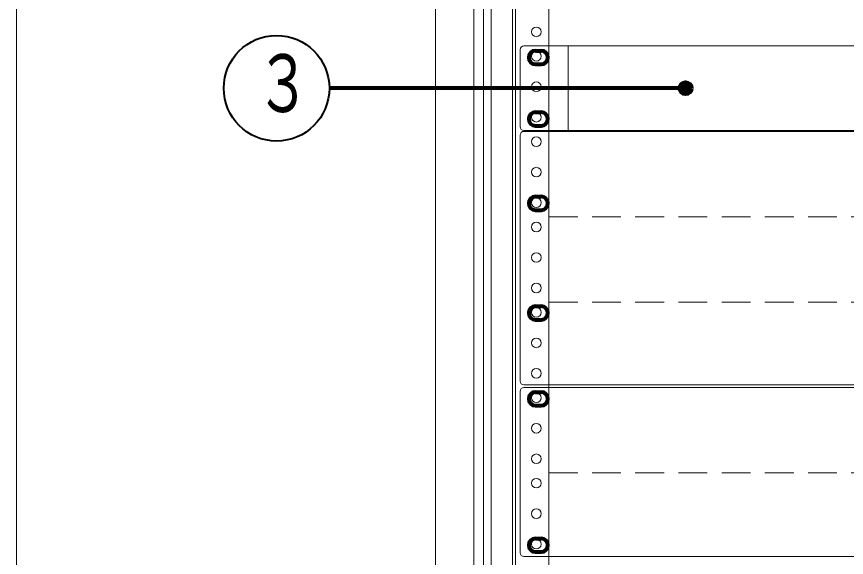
# Model space of a CAD drawing. Units: millimetres on the paper. Extents: x -400 to 400, y -280 to 280.
# Drawn here: x -129 to -94.43, y -157.28 to -134.76 of the extents above; entities that cross this region are included whole.
import ezdxf
from ezdxf.enums import TextEntityAlignment as Align

# ---------------------------------------------------------------- set-up
doc = ezdxf.new("R2010")
doc.units = ezdxf.units.MM
doc.linetypes.add('DASHED1', pattern=[1.8, 1.2, -0.6])
for name, color, linetype, lineweight in [('0-0_0', 7, 'Continuous', 20), ('0-1_F-F_', 7, 'Continuous', 20), ('0-2_Defpoints', 2, 'Continuous', 80), ('0-6_moji1', 1, 'Continuous', 80)]:
    doc.layers.add(name, color=color, linetype=linetype, lineweight=lineweight)
doc.styles.add('ＭＳ ゴシック', font='')
doc.styles.get('ＭＳ ゴシック').set_extended_font_data('MS Gothic')

# ---------------------------------------------------------------- blocks, each defined once
blk = doc.blocks.new('3U-')
at = {"layer": '0-6_moji1', "color": 7, "lineweight": 20}
for p, q in [((23.9, 0), (-23.9, 0)), ((-24.1, -0.2), (-24.1, -13)), ((-23.9, -13.2), (23.9, -13.2))]:
    blk.add_line(p, q, dxfattribs=at)
at = {"layer": '0-6_moji1'}
for p, q in [((-23.301, -3.395), (-23.001, -3.395)), ((-23.301, -4.095), (-23.001, -4.095)), ((-23.301, -9.105), (-23.001, -9.105)), ((-23.301, -9.805), (-23.001, -9.805))]:
    blk.add_line(p, q, dxfattribs=at)
at = {"layer": '0-6_moji1', "color": 7, "lineweight": 20}
for centre, start, end in [((-23.9, -0.2), 90, 180), ((-23.9, -13), 180, 270)]:
    blk.add_arc(centre, 0.2, start, end, dxfattribs=at)
at = {"layer": '0-6_moji1'}
for centre, start, end in [((-23.301, -3.745), 90, 270), ((-23.001, -3.745), 270, 90), ((-23.301, -9.455), 90, 270), ((-23.001, -9.455), 270, 90)]:
    blk.add_arc(centre, 0.35, start, end, dxfattribs=at)
blk = doc.blocks.new('BP-3U-2')
at = {"layer": '0-6_moji1'}
blk.add_blockref('3U-', (0, 0), dxfattribs=at)
blk = doc.blocks.new('2U-')
at = {"layer": '0-6_moji1', "color": 7, "lineweight": 20}
for p, q in [((-23.9, 0), (23.9, 0)), ((-24.1, -8.6), (-24.1, -0.2)), ((-23.9, -8.8), (23.9, -8.8))]:
    blk.add_line(p, q, dxfattribs=at)
at = {"layer": '0-6_moji1'}
for p, q in [((-23.3, -0.24), (-23, -0.24)), ((-23.3, -0.94), (-23, -0.94)), ((-23.3, -7.86), (-23, -7.86)), ((-23.3, -8.56), (-23, -8.56))]:
    blk.add_line(p, q, dxfattribs=at)
at = {"layer": '0-6_moji1', "color": 7, "lineweight": 20}
for centre, start, end in [((-23.9, -0.2), 90, 180), ((-23.9, -8.6), 180, 270)]:
    blk.add_arc(centre, 0.2, start, end, dxfattribs=at)
at = {"layer": '0-6_moji1'}
for centre, start, end in [((-23.3, -0.59), 90, 270), ((-23, -0.59), 270, 90), ((-23.3, -8.21), 90, 270), ((-23, -8.21), 270, 90)]:
    blk.add_arc(centre, 0.35, start, end, dxfattribs=at)
blk = doc.blocks.new('BP-2U-2')
at = {"layer": '0-6_moji1'}
blk.add_blockref('2U-', (0, 0), dxfattribs=at)
blk = doc.blocks.new('U18')
at = {"layer": '0-2_Defpoints', "color": 1}
for p, q in [((0, 0), (-14.84, 0)), ((-0.249, 0.025), (0.249, 0.025)), ((-0.238, 0.075), (0.238, 0.075)), ((-0.217, 0.125), (0.217, 0.125)), ((-0.179, 0.175), (0.179, 0.175)), ((-0.109, 0.225), (0.109, 0.225)), ((-0.249, -0.025), (0.249, -0.025)), ((-0.238, -0.075), (0.238, -0.075)), ((-0.217, -0.125), (0.217, -0.125)), ((-0.179, -0.175), (0.179, -0.175)), ((-0.109, -0.225), (0.109, -0.225))]:
    blk.add_line(p, q, dxfattribs=at)
blk.add_circle((0, 0), 0.25, dxfattribs=at)
blk = doc.blocks.new('EIA-D1-マウス')
at = {"layer": '0-6_moji1', "color": 7, "lineweight": 20}
for p, q in [((23.9, 0), (-23.9, 0)), ((-21.6, 0), (-21.6, -4.4)), ((-24.1, -0.2), (-24.1, -4.2)), ((-23.9, -4.4), (23.9, -4.4))]:
    blk.add_line(p, q, dxfattribs=at)
at = {"layer": '0-6_moji1'}
for p, q in [((-23.301, -0.25), (-23.001, -0.25)), ((-23.301, -0.95), (-23.001, -0.95)), ((-23.301, -3.45), (-23.001, -3.45)), ((-23.301, -4.15), (-23.001, -4.15))]:
    blk.add_line(p, q, dxfattribs=at)
at = {"layer": '0-6_moji1', "color": 7, "lineweight": 20}
for centre, start, end in [((-23.9, -0.2), 90, 180), ((-23.9, -4.2), 180, 270)]:
    blk.add_arc(centre, 0.2, start, end, dxfattribs=at)
at = {"layer": '0-6_moji1'}
for centre, start, end in [((-23.301, -0.6), 90, 270), ((-23.001, -0.6), 270, 90), ((-23.301, -3.8), 90, 270), ((-23.001, -3.8), 270, 90)]:
    blk.add_arc(centre, 0.35, start, end, dxfattribs=at)

msp = doc.modelspace()

# ---------------------------------------------------------------- linework, layer by layer
at = {"layer": '0-0_0'}
msp.add_line((-106.825, -54.071), (-106.825, -199.991), dxfattribs=at)
at = {"layer": '0-0_0', "linetype": 'DASHED1'}
for p, q in [((-106.825, -135.983), (-70.665, -135.983)), ((-106.825, -139.539), (-70.665, -139.539)), ((-106.825, -143.095), (-70.665, -143.095)), ((-106.825, -146.651), (-70.665, -146.651)), ((-106.825, -150.207), (-70.665, -150.207)), ((-106.825, -153.763), (-70.665, -153.763))]:
    msp.add_line(p, q, dxfattribs=at)
at = {"layer": '0-0_0'}
for centre in [(-107.345, -135.395), (-107.345, -136.411), (-107.345, -137.681), (-107.345, -138.951), (-107.345, -139.967), (-107.345, -141.237), (-107.345, -142.507), (-107.345, -143.523), (-107.345, -144.793), (-107.345, -146.063), (-107.345, -147.079), (-107.345, -148.349), (-107.345, -149.619), (-107.345, -150.635), (-107.345, -151.905), (-107.345, -153.175), (-107.345, -154.191), (-107.345, -155.461), (-107.345, -156.731)]:
    msp.add_circle(centre, 0.2, dxfattribs=at)
at = {"layer": '0-1_F-F_'}
msp.add_line((-129, 241.529), (-129, -238.471), dxfattribs=at)
at = {"layer": '0-2_Defpoints', "lineweight": 40}
msp.add_circle((-118.17, -137.743), 2.2, dxfattribs=at)
at = {"layer": '0-6_moji1', "color": 4, "lineweight": 9}
msp.add_line((-111.545, -208.471), (-111.545, -48.471), dxfattribs=at)
at = {"layer": '0-6_moji1', "color": 7, "lineweight": 20}
for p, q in [((-109.945, -52.871), (-109.945, -203.271)), ((-109.545, -52.871), (-109.545, -203.271)), ((-109.225, -52.871), (-109.225, -203.271)), ((-108.345, -52.871), (-108.345, -203.271)), ((-108.217, -52.871), (-108.217, -203.271))]:
    msp.add_line(p, q, dxfattribs=at)

# ---------------------------------------------------------------- block references
at = {"layer": '0-2_Defpoints'}
msp.add_blockref('U18', (-101.13, -137.743), dxfattribs=at)
at = {"layer": '0-6_moji1', "xscale": 0.8, "yscale": 0.8}
for name, p in [('EIA-D1-マウス', (-88.745, -135.983)), ('BP-3U-2', (-88.745, -139.539)), ('BP-2U-2', (-88.745, -150.207))]:
    msp.add_blockref(name, p, dxfattribs=at)

# ---------------------------------------------------------------- texts
at = {"layer": '0-2_Defpoints', "style": 'ＭＳ ゴシック', "width": 0.7}
msp.add_text('３', height=2.405, dxfattribs=at).set_placement((-119.045, -139.455), align=Align.BOTTOM_LEFT)

doc.saveas('drawing.dxf')
